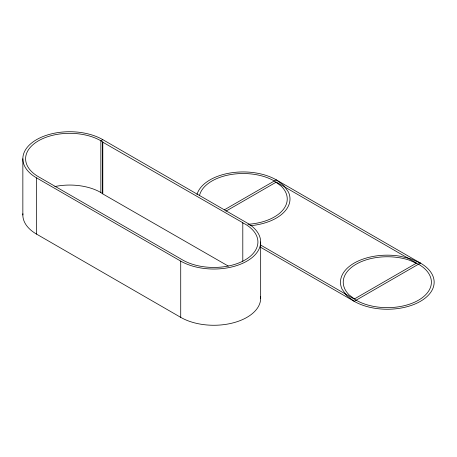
<?xml version="1.0" encoding="UTF-8"?>
<svg xmlns="http://www.w3.org/2000/svg" width="457" height="457" viewBox="0 0 457 457"><rect width="100%" height="100%" fill="white"/><g stroke="black" fill="none" stroke-linecap="round" stroke-linejoin="round"><path stroke-width="0.69" d="M102.802 139.648A46.831 27.037 0 0 0 36.566 139.648A46.831 27.037 0 0 0 36.566 177.887L180.721 261.113A46.831 27.037 0 0 0 246.951 261.113A46.831 27.037 0 0 0 246.951 222.879L102.802 139.648L100.854 140.773A44.078 25.449 0 0 0 38.514 140.773A44.078 25.449 0 0 0 38.514 176.762L182.669 259.993A44.078 25.449 0 0 0 245.003 259.993A44.078 25.449 0 0 0 245.003 223.999L242.798 223.022L242.798 261.295M228.226 266.048L102.545 193.785L102.545 142.047L243.055 222.879L242.798 223.022M224.341 209.843L276.279 179.858L420.434 263.083A46.831 27.037 0 0 1 420.434 301.323A46.831 27.037 0 0 1 354.198 301.323L260.564 247.26M225.947 211.168L276.279 182.103L416.538 263.083L354.198 299.072L260.267 244.838M22.901 213.727A46.831 27.037 0 0 0 36.566 234.121L180.721 317.352A46.831 27.037 0 0 0 233.287 322.825A46.831 27.037 0 0 0 260.553 296.307M102.545 142.047L100.854 140.773L100.854 192.511L102.545 193.785M260.667 241.993L260.667 298.232M180.721 261.113L180.721 317.352M102.802 141.899L102.802 193.637M36.566 177.887L36.566 234.121M22.85 158.768L22.85 215.007M249.956 225.729A46.831 27.037 0 0 0 288.401 191.98L283.723 185.456L276.279 179.858A46.831 27.037 0 0 0 228.906 173.22A46.831 27.037 0 0 0 196.978 194.488M247.9 224.278A44.078 25.449 0 0 0 281.335 186.25L274.331 180.983A44.078 25.449 0 0 0 228.997 174.877A44.078 25.449 0 0 0 199.463 195.653M54.846 186.542A44.078 25.449 0 0 1 100.854 192.511M420.434 263.083L354.198 301.323L346.76 295.719L342.082 289.201A46.831 27.037 0 0 1 399.435 256.086L410.734 258.788L420.434 263.083M418.486 264.209L409.358 260.164A44.078 25.449 0 0 0 356.146 264.209A44.078 25.449 0 0 0 349.142 294.925L356.146 300.198A44.078 25.449 0 0 0 418.486 300.198A44.078 25.449 0 0 0 418.486 264.209"/></g></svg>
